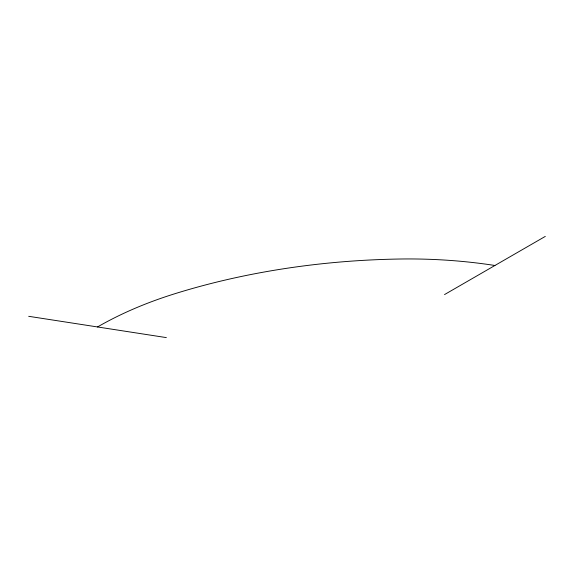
<?xml version="1.0" encoding="UTF-8"?>
<svg xmlns="http://www.w3.org/2000/svg" width="574" height="574" viewBox="0 0 574 574"><rect width="100%" height="100%" fill="white"/><g stroke="black" fill="none" stroke-linecap="round" stroke-linejoin="round"><path stroke-width="0.86" d="M444.527 294.577L545.3 236.395M28.7 316.31L166.36 337.605M494.917 265.482A332.425 191.924 0 0 0 399.877 259.017A502.207 289.942 0 0 0 174.231 293.924A332.425 191.924 0 0 0 97.53 326.958"/></g></svg>
